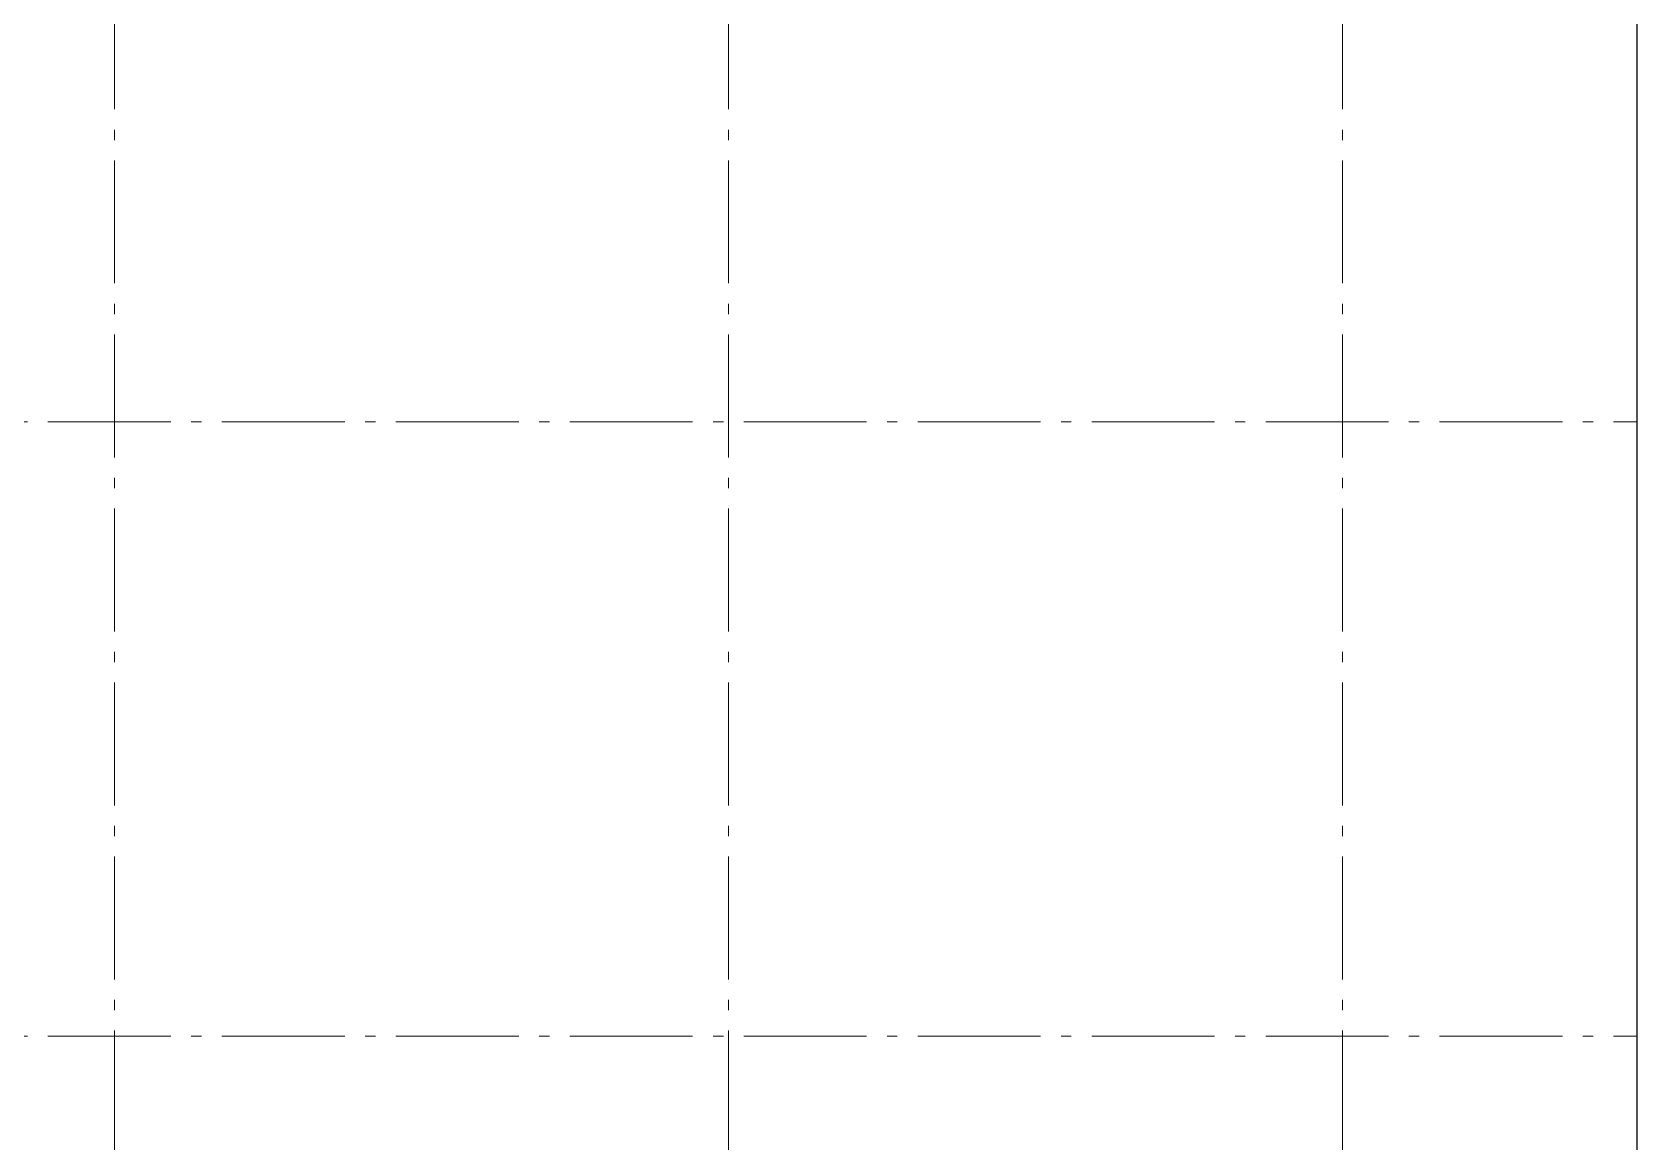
# Model space of a CAD drawing. Header units: millimetres. Extents: x -187347 to 135007, y -6415 to 292048.
# Drawn here: x -33746 to -18064, y 61022 to 71863 of the extents above; entities that cross this region are included whole.
import ezdxf

# ---------------------------------------------------------------- set-up
doc = ezdxf.new("R2010")
doc.units = ezdxf.units.MM
doc.header["$LTSCALE"] = 100
doc.linetypes.add('Z_LINE-CNTR', pattern=[17, 12, -2, 1, -2])
doc.layers.add('S-GRID', color=7, linetype='Continuous', lineweight=5)
doc.layers.add('Tracklength', color=4, linetype='Continuous')

msp = doc.modelspace()

# ---------------------------------------------------------------- linework, layer by layer
at = {"layer": 'S-GRID', "color": 152, "linetype": 'Z_LINE-CNTR'}
for p, q in [((-32939.9, 111408.8), (-32939.9, -6038.2)), ((-26939.9, 111408.8), (-26939.9, -6038.2)), ((-20939.9, 111408.8), (-20939.9, -6038.2)), ((-89691.4, 68055), (-18064, 68055)), ((-89691.4, 62055), (-18064, 62055))]:
    msp.add_line(p, q, dxfattribs=at)
at = {"layer": 'Tracklength'}
msp.add_lwpolyline([(-89691.4, 120387.9), (-18064, 120387.9), (-18064, -6038.2), (-89691.4, -6038.2)], close=True, dxfattribs=at)

doc.saveas('drawing.dxf')
